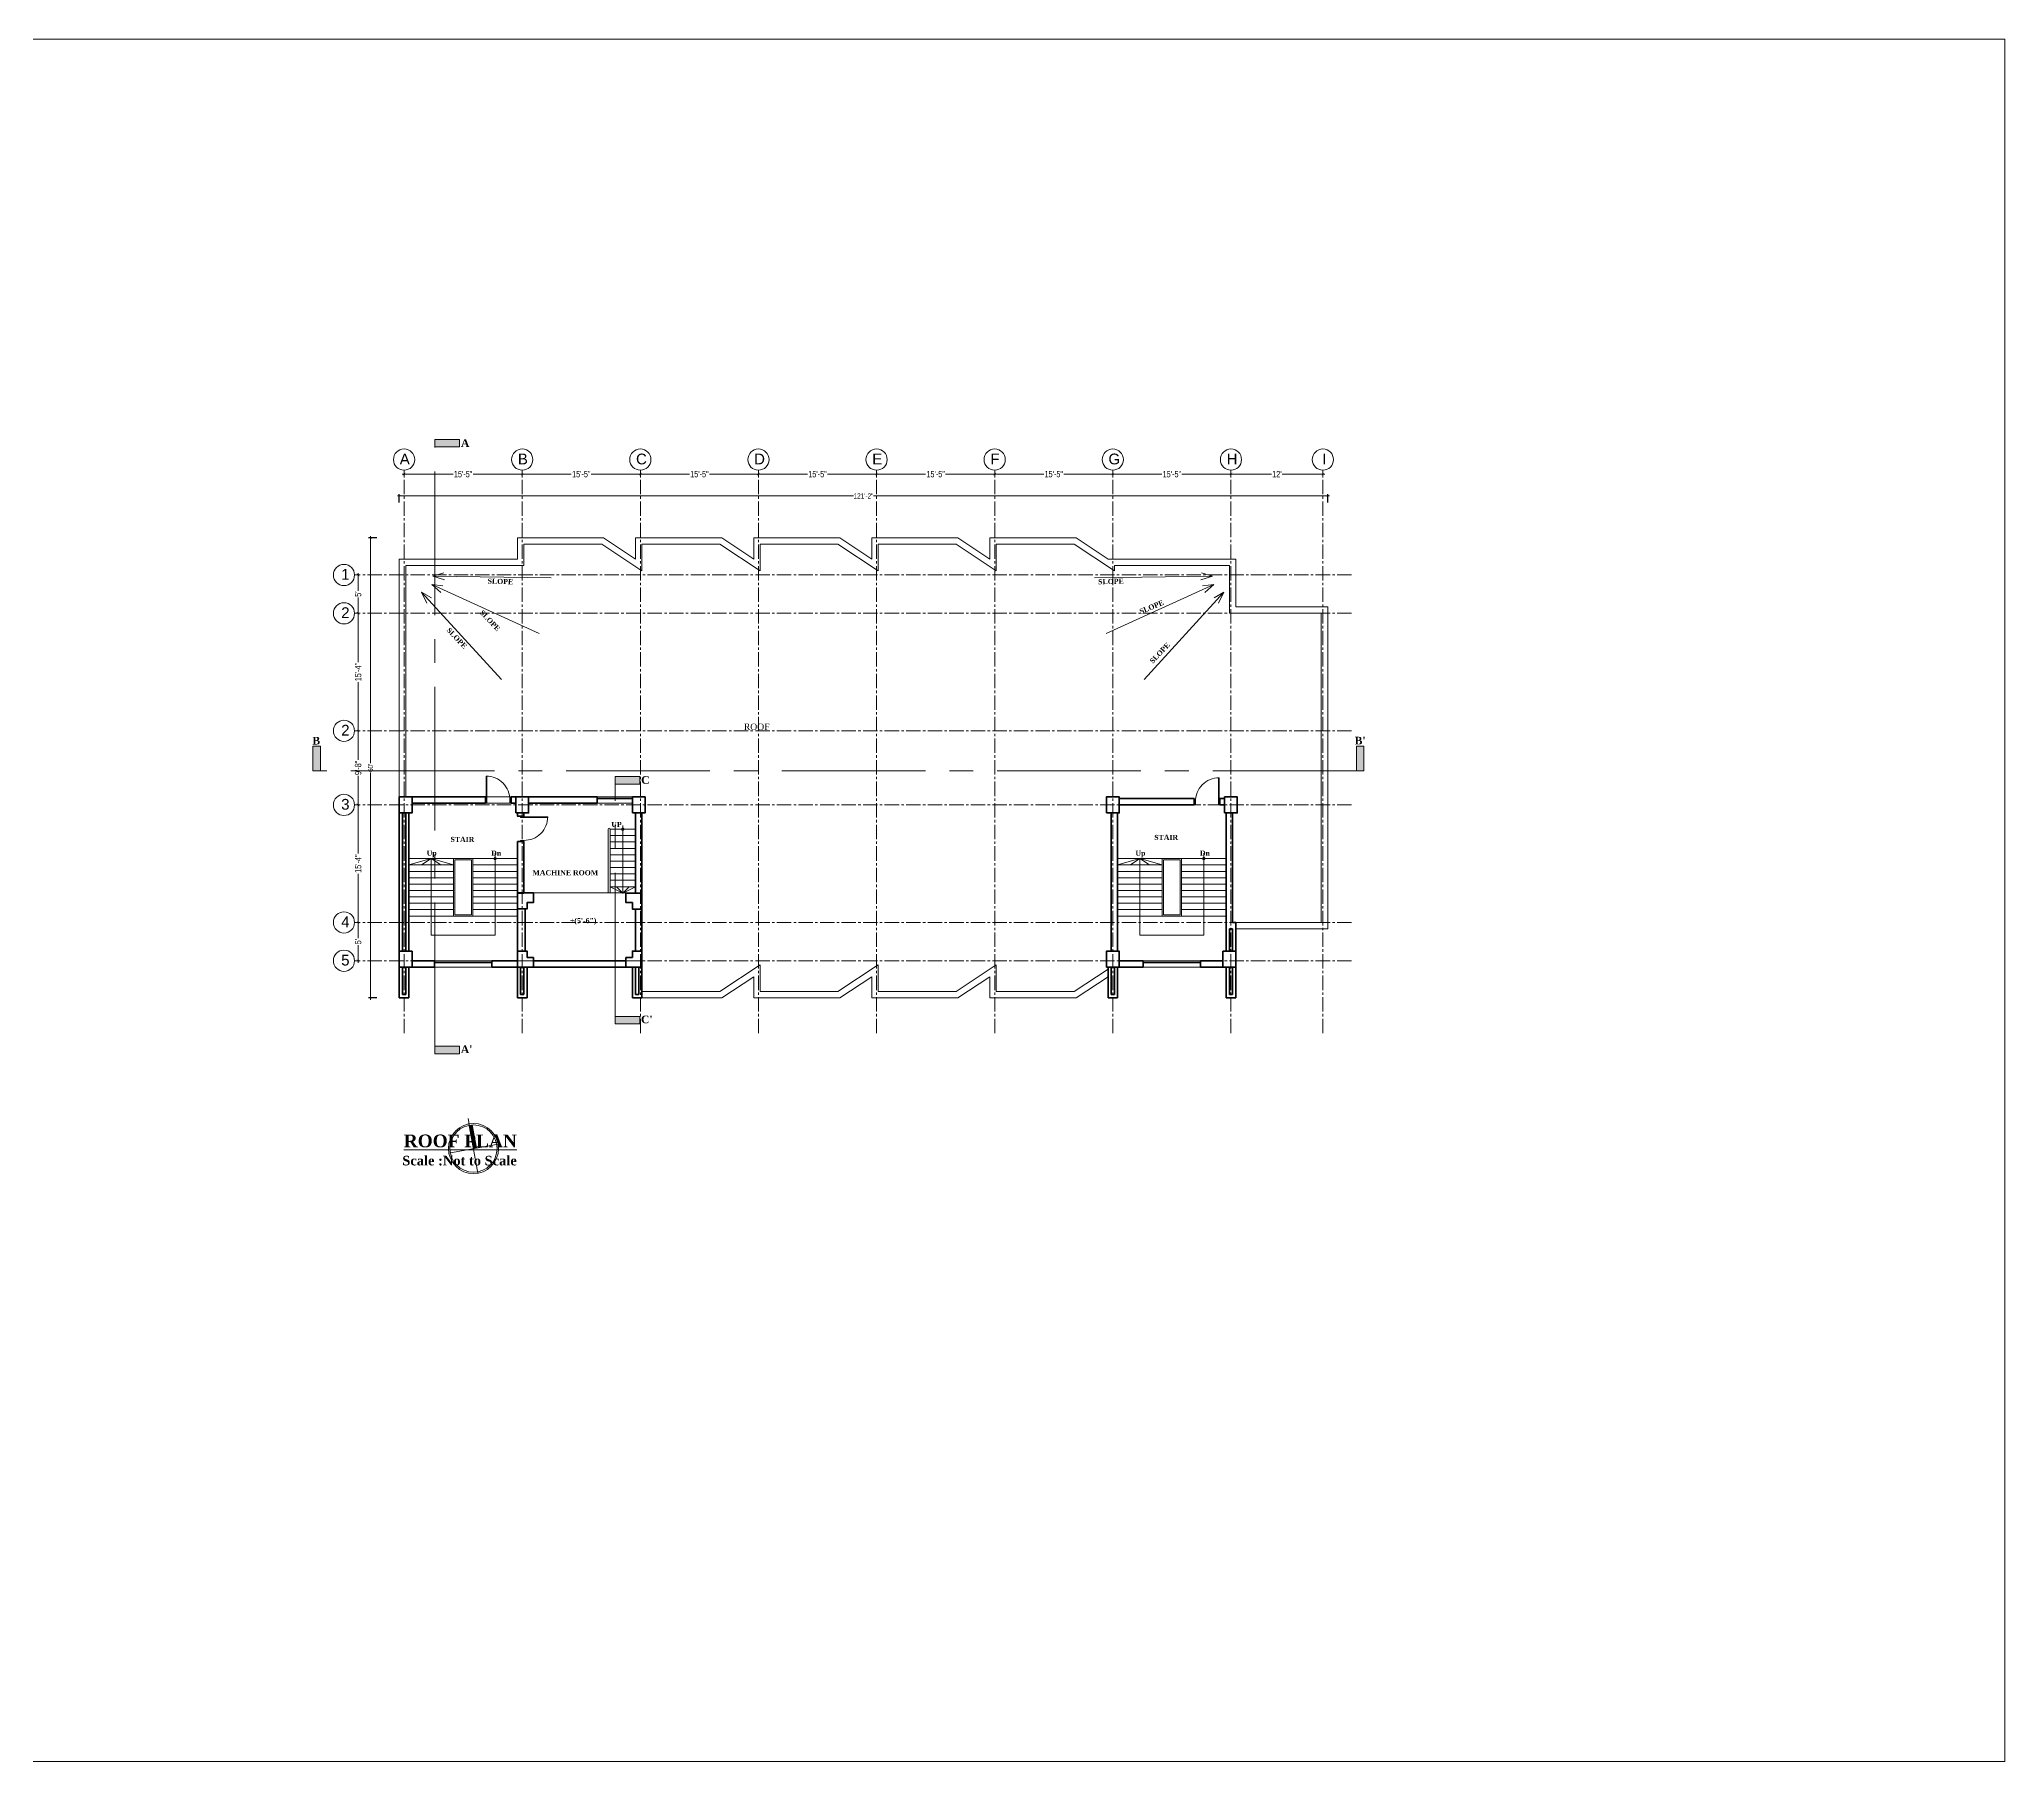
# Model space of a CAD drawing. Header units: feet. Extents: x 25261344 to 25389498, y 30010528 to 30074588.
# Drawn here: x 25386420 to 25389498, y 30071075 to 30073772 of the extents above; entities that cross this region are included whole.
import ezdxf

# ---------------------------------------------------------------- set-up
doc = ezdxf.new("R2010")
doc.units = ezdxf.units.FT
doc.header["$LTSCALE"] = 30
doc.header["$MEASUREMENT"] = 0
doc.header["$PDMODE"] = 32
doc.header["$PDSIZE"] = 15
doc.linetypes.add('CENTER2', pattern=[1.125, 0.75, -0.125, 0.125, -0.125])
doc.linetypes.add('DASHED', pattern=[0.75, 0.5, -0.25])
doc.layers.get('0').update_dxf_attribs({"lineweight": 5})
for name, color, linetype, lineweight in [('Column', 1, 'Continuous', 80), ('Dim-1', 7, 'Continuous', 9), ('dimension', 250, 'Continuous', 5), ('Door', 32, 'Continuous', 5), ('grid text', 252, 'CENTER2', 9), ('LINE', 193, 'Continuous', 9), ('line 2', 7, 'Continuous', 13), ('rail', 224, 'Continuous', 9), ('STAIR', 243, 'Continuous', 13), ('TEXT', 7, 'Continuous', 18), ('TITLE TEXT', 7, 'Continuous', 18), ('WALL', 7, 'Continuous', 35), ('WIN', 142, 'Continuous', 20)]:
    doc.layers.add(name, color=color, linetype=linetype, lineweight=lineweight)
doc.styles.add('RomanS', font='swissl.ttf')
doc.styles.get("Standard").update_dxf_attribs({"font": 'timesbd.ttf'})
doc.styles.add('SWIS_LT', font='swisscl.ttf')
doc.dimstyles.new('dim-02', dxfattribs={"dimtxt": 8, "dimasz": 3, "dimexe": 3, "dimexo": 3, "dimgap": 2, "dimtad": 0, "dimdec": 0, "dimzin": 0, "dimdsep": 46, "dimlunit": 4, "dimtxsty": 'SWIS_LT', "dimblk": 'ARCHTICK', "dimcen": 2, "dimdle": 3, "dimclrd": 256, "dimclre": 256, "dimclrt": 256, "dimadec": 0, "dimazin": 0, "dimtfac": 1, "dimtdec": 0, "dimtix": 1, "dimtmove": 0, "dimatfit": 3, "dimfxl": 0, "dimfrac": 2, "dimtolj": 1, "dimtzin": 1, "dimlwd": -1, "dimarcsym": 0})

# ---------------------------------------------------------------- blocks, each defined once
blk = doc.blocks.new('FG')
at = {"layer": 'Door'}
for p, q in [((-2, -5), (-2, -42.4)), ((-1, -5), (-1, -42.4))]:
    blk.add_line(p, q, dxfattribs=at)
for points in [[(-40, 0), (-38, 0), (-38, -5), (-40, -5)], [(0, 0), (-2, 0), (-2, -5), (0, -5)]]:
    blk.add_lwpolyline(points, dxfattribs=at)
blk.add_arc((-1.4, -5.8), 36.6, 178.7054, 270.6905, dxfattribs=at)
blk = doc.blocks.new('_ArchTick')
at = {"color": 0, "linetype": 'ByBlock', "const_width": 0.15}
blk.add_lwpolyline([(-0.5, -0.5), (0.5, 0.5)], dxfattribs=at)
blk = doc.blocks.new('*D116')
for p, q in [((25359604, 30072993.6), (25359683.8, 30072993.6)), ((25359795, 30072993.6), (25359715.1, 30072993.6))]:
    blk.add_line(p, q)
at = {"lineweight": -2}
for p, q in [((25359607, 30072996.8), (25359607, 30072990.6)), ((25359792, 30072996.8), (25359792, 30072990.6))]:
    blk.add_line(p, q, dxfattribs=at)
at = {"layer": 'Defpoints', "color": 0}
for p in [(25359607, 30072999.8), (25359792, 30072999.8), (25359792, 30072993.6)]:
    blk.add_point(p, dxfattribs=at)
at = {"xscale": 4, "yscale": 4, "zscale": 4, "rotation": 180}
blk.add_blockref('_ArchTick', (25359607, 30072993.6), dxfattribs=at)
at = {"xscale": 4, "yscale": 4, "zscale": 4}
blk.add_blockref('_ArchTick', (25359792, 30072993.6), dxfattribs=at)
at = {"insert": (25359699.5, 30072993.6), "char_height": 10, "attachment_point": 5, "style": 'SWIS_LT'}
blk.add_mtext('\\A1;15\'-5"', dxfattribs=at)
blk = doc.blocks.new('*D118')
for p, q in [((25359789, 30072993.6), (25359868.8, 30072993.6)), ((25359980, 30072993.6), (25359900.1, 30072993.6))]:
    blk.add_line(p, q)
at = {"lineweight": -2}
for p, q in [((25359792, 30072996.8), (25359792, 30072990.6)), ((25359977, 30072996.8), (25359977, 30072990.6))]:
    blk.add_line(p, q, dxfattribs=at)
at = {"layer": 'Defpoints', "color": 0}
for p in [(25359792, 30072999.8), (25359977, 30072999.8), (25359977, 30072993.6)]:
    blk.add_point(p, dxfattribs=at)
at = {"xscale": 4, "yscale": 4, "zscale": 4, "rotation": 180}
blk.add_blockref('_ArchTick', (25359792, 30072993.6), dxfattribs=at)
at = {"xscale": 4, "yscale": 4, "zscale": 4}
blk.add_blockref('_ArchTick', (25359977, 30072993.6), dxfattribs=at)
at = {"insert": (25359884.5, 30072993.6), "char_height": 10, "attachment_point": 5, "style": 'SWIS_LT'}
blk.add_mtext('\\A1;15\'-5"', dxfattribs=at)
blk = doc.blocks.new('*D119')
for p, q in [((25359974, 30072993.6), (25360053.8, 30072993.6)), ((25360165, 30072993.6), (25360085.1, 30072993.6))]:
    blk.add_line(p, q)
at = {"lineweight": -2}
for p, q in [((25359977, 30072996.8), (25359977, 30072990.6)), ((25360162, 30072996.8), (25360162, 30072990.6))]:
    blk.add_line(p, q, dxfattribs=at)
at = {"layer": 'Defpoints', "color": 0}
for p in [(25359977, 30072999.8), (25360162, 30072999.8), (25360162, 30072993.6)]:
    blk.add_point(p, dxfattribs=at)
at = {"xscale": 4, "yscale": 4, "zscale": 4, "rotation": 180}
blk.add_blockref('_ArchTick', (25359977, 30072993.6), dxfattribs=at)
at = {"xscale": 4, "yscale": 4, "zscale": 4}
blk.add_blockref('_ArchTick', (25360162, 30072993.6), dxfattribs=at)
at = {"insert": (25360069.5, 30072993.6), "char_height": 10, "attachment_point": 5, "style": 'SWIS_LT'}
blk.add_mtext('\\A1;15\'-5"', dxfattribs=at)
blk = doc.blocks.new('*D120')
for p, q in [((25360159, 30072993.6), (25360238.8, 30072993.6)), ((25360350, 30072993.6), (25360270.1, 30072993.6))]:
    blk.add_line(p, q)
at = {"lineweight": -2}
for p, q in [((25360162, 30072996.8), (25360162, 30072990.6)), ((25360347, 30072996.8), (25360347, 30072990.6))]:
    blk.add_line(p, q, dxfattribs=at)
at = {"layer": 'Defpoints', "color": 0}
for p in [(25360162, 30072999.8), (25360347, 30072999.8), (25360347, 30072993.6)]:
    blk.add_point(p, dxfattribs=at)
at = {"xscale": 4, "yscale": 4, "zscale": 4, "rotation": 180}
blk.add_blockref('_ArchTick', (25360162, 30072993.6), dxfattribs=at)
at = {"xscale": 4, "yscale": 4, "zscale": 4}
blk.add_blockref('_ArchTick', (25360347, 30072993.6), dxfattribs=at)
at = {"insert": (25360254.5, 30072993.6), "char_height": 10, "attachment_point": 5, "style": 'SWIS_LT'}
blk.add_mtext('\\A1;15\'-5"', dxfattribs=at)
blk = doc.blocks.new('*D125')
for p, q in [((25360344, 30072993.6), (25360423.8, 30072993.6)), ((25360535, 30072993.6), (25360455.1, 30072993.6))]:
    blk.add_line(p, q)
at = {"lineweight": -2}
for p, q in [((25360347, 30072996.8), (25360347, 30072990.6)), ((25360532, 30072996.8), (25360532, 30072990.6))]:
    blk.add_line(p, q, dxfattribs=at)
at = {"layer": 'Defpoints', "color": 0}
for p in [(25360347, 30072999.8), (25360532, 30072999.8), (25360532, 30072993.6)]:
    blk.add_point(p, dxfattribs=at)
at = {"xscale": 4, "yscale": 4, "zscale": 4, "rotation": 180}
blk.add_blockref('_ArchTick', (25360347, 30072993.6), dxfattribs=at)
at = {"xscale": 4, "yscale": 4, "zscale": 4}
blk.add_blockref('_ArchTick', (25360532, 30072993.6), dxfattribs=at)
at = {"insert": (25360439.5, 30072993.6), "char_height": 10, "attachment_point": 5, "style": 'SWIS_LT'}
blk.add_mtext('\\A1;15\'-5"', dxfattribs=at)
blk = doc.blocks.new('*D126')
for p, q in [((25360529, 30072993.6), (25360608.8, 30072993.6)), ((25360720, 30072993.6), (25360640.1, 30072993.6))]:
    blk.add_line(p, q)
at = {"lineweight": -2}
for p, q in [((25360532, 30072996.8), (25360532, 30072990.6)), ((25360717, 30072996.8), (25360717, 30072990.6))]:
    blk.add_line(p, q, dxfattribs=at)
at = {"layer": 'Defpoints', "color": 0}
for p in [(25360532, 30072999.8), (25360717, 30072999.8), (25360717, 30072993.6)]:
    blk.add_point(p, dxfattribs=at)
at = {"xscale": 4, "yscale": 4, "zscale": 4, "rotation": 180}
blk.add_blockref('_ArchTick', (25360532, 30072993.6), dxfattribs=at)
at = {"xscale": 4, "yscale": 4, "zscale": 4}
blk.add_blockref('_ArchTick', (25360717, 30072993.6), dxfattribs=at)
at = {"insert": (25360624.5, 30072993.6), "char_height": 10, "attachment_point": 5, "style": 'SWIS_LT'}
blk.add_mtext('\\A1;15\'-5"', dxfattribs=at)
blk = doc.blocks.new('*D127')
for p, q in [((25360714, 30072993.6), (25360793.8, 30072993.6)), ((25360905, 30072993.6), (25360825.1, 30072993.6))]:
    blk.add_line(p, q)
at = {"lineweight": -2}
for p, q in [((25360717, 30072996.8), (25360717, 30072990.6)), ((25360902, 30072996.8), (25360902, 30072990.6))]:
    blk.add_line(p, q, dxfattribs=at)
at = {"layer": 'Defpoints', "color": 0}
for p in [(25360717, 30072999.8), (25360902, 30072999.8), (25360902, 30072993.6)]:
    blk.add_point(p, dxfattribs=at)
at = {"xscale": 4, "yscale": 4, "zscale": 4, "rotation": 180}
blk.add_blockref('_ArchTick', (25360717, 30072993.6), dxfattribs=at)
at = {"xscale": 4, "yscale": 4, "zscale": 4}
blk.add_blockref('_ArchTick', (25360902, 30072993.6), dxfattribs=at)
at = {"insert": (25360809.5, 30072993.6), "char_height": 10, "attachment_point": 5, "style": 'SWIS_LT'}
blk.add_mtext('\\A1;15\'-5"', dxfattribs=at)
blk = doc.blocks.new('*D128')
for p, q in [((25360899, 30072993.6), (25360965.5, 30072993.6)), ((25361049, 30072993.6), (25360982.4, 30072993.6))]:
    blk.add_line(p, q)
at = {"lineweight": -2}
for p, q in [((25360902, 30072996.8), (25360902, 30072990.6)), ((25361046, 30072996.8), (25361046, 30072990.6))]:
    blk.add_line(p, q, dxfattribs=at)
at = {"layer": 'Defpoints', "color": 0}
for p in [(25360902, 30072999.8), (25361046, 30072999.8), (25361046, 30072993.6)]:
    blk.add_point(p, dxfattribs=at)
at = {"xscale": 4, "yscale": 4, "zscale": 4, "rotation": 180}
blk.add_blockref('_ArchTick', (25360902, 30072993.6), dxfattribs=at)
at = {"xscale": 4, "yscale": 4, "zscale": 4}
blk.add_blockref('_ArchTick', (25361046, 30072993.6), dxfattribs=at)
at = {"insert": (25360974, 30072993.6), "char_height": 10, "attachment_point": 5, "style": 'SWIS_LT'}
blk.add_mtext("\\A1;12'", dxfattribs=at)
blk = doc.blocks.new('*D121')
at = {"lineweight": -2}
for p, q in [((25359532.4, 30072835.7), (25359538, 30072835.7)), ((25359532.4, 30072775.7), (25359538, 30072775.7))]:
    blk.add_line(p, q, dxfattribs=at)
for p, q in [((25359535, 30072838.7), (25359535, 30072811.1)), ((25359535, 30072772.7), (25359535, 30072800.3))]:
    blk.add_line(p, q)
at = {"layer": 'Defpoints', "color": 0}
for p in [(25359529.4, 30072835.7), (25359529.4, 30072775.7), (25359535, 30072775.7)]:
    blk.add_point(p, dxfattribs=at)
at = {"xscale": 4, "yscale": 4, "zscale": 4}
for p, rotation in [((25359535, 30072835.7), 90), ((25359535, 30072775.7), 270)]:
    blk.add_blockref('_ArchTick', p, dxfattribs=dict(at, rotation=rotation))
at = {"insert": (25359535, 30072805.7), "char_height": 10, "attachment_point": 5, "rotation": 90, "style": 'SWIS_LT'}
blk.add_mtext("\\A1;5'", dxfattribs=at)
blk = doc.blocks.new('*D122')
at = {"lineweight": -2}
for p, q in [((25359532.4, 30072775.7), (25359538, 30072775.7)), ((25359532.4, 30072591.7), (25359538, 30072591.7))]:
    blk.add_line(p, q, dxfattribs=at)
for p, q in [((25359535, 30072778.7), (25359535, 30072699.4)), ((25359535, 30072588.7), (25359535, 30072668))]:
    blk.add_line(p, q)
at = {"layer": 'Defpoints', "color": 0}
for p in [(25359529.4, 30072775.7), (25359529.4, 30072591.7), (25359535, 30072591.7)]:
    blk.add_point(p, dxfattribs=at)
at = {"xscale": 4, "yscale": 4, "zscale": 4}
for p, rotation in [((25359535, 30072775.7), 90), ((25359535, 30072591.7), 270)]:
    blk.add_blockref('_ArchTick', p, dxfattribs=dict(at, rotation=rotation))
at = {"insert": (25359535, 30072683.7), "char_height": 10, "attachment_point": 5, "rotation": 90, "style": 'SWIS_LT'}
blk.add_mtext('\\A1;15\'-4"', dxfattribs=at)
blk = doc.blocks.new('*D123')
at = {"lineweight": -2}
for p, q in [((25359532.4, 30072591.7), (25359538, 30072591.7)), ((25359532.4, 30072475.7), (25359538, 30072475.7))]:
    blk.add_line(p, q, dxfattribs=at)
for p, q in [((25359535, 30072594.7), (25359535, 30072546.4)), ((25359535, 30072472.7), (25359535, 30072521))]:
    blk.add_line(p, q)
at = {"layer": 'Defpoints', "color": 0}
for p in [(25359529.4, 30072591.7), (25359529.4, 30072475.7), (25359535, 30072475.7)]:
    blk.add_point(p, dxfattribs=at)
at = {"xscale": 4, "yscale": 4, "zscale": 4}
for p, rotation in [((25359535, 30072591.7), 90), ((25359535, 30072475.7), 270)]:
    blk.add_blockref('_ArchTick', p, dxfattribs=dict(at, rotation=rotation))
at = {"insert": (25359535, 30072533.7), "char_height": 10, "attachment_point": 5, "rotation": 90, "style": 'SWIS_LT'}
blk.add_mtext('\\A1;9\'-8"', dxfattribs=at)
blk = doc.blocks.new('*D124')
at = {"lineweight": -2}
for p, q in [((25359532.4, 30072475.7), (25359538, 30072475.7)), ((25359532.4, 30072291.7), (25359538, 30072291.7))]:
    blk.add_line(p, q, dxfattribs=at)
for p, q in [((25359535, 30072478.7), (25359535, 30072399.4)), ((25359535, 30072288.7), (25359535, 30072368))]:
    blk.add_line(p, q)
at = {"layer": 'Defpoints', "color": 0}
for p in [(25359529.4, 30072475.7), (25359529.4, 30072291.7), (25359535, 30072291.7)]:
    blk.add_point(p, dxfattribs=at)
at = {"xscale": 4, "yscale": 4, "zscale": 4}
for p, rotation in [((25359535, 30072475.7), 90), ((25359535, 30072291.7), 270)]:
    blk.add_blockref('_ArchTick', p, dxfattribs=dict(at, rotation=rotation))
at = {"insert": (25359535, 30072383.7), "char_height": 10, "attachment_point": 5, "rotation": 90, "style": 'SWIS_LT'}
blk.add_mtext('\\A1;15\'-4"', dxfattribs=at)
blk = doc.blocks.new('*D117')
at = {"lineweight": -2}
for p, q in [((25359532.4, 30072291.7), (25359538, 30072291.7)), ((25359532.4, 30072231.7), (25359538, 30072231.7))]:
    blk.add_line(p, q, dxfattribs=at)
for p, q in [((25359535, 30072294.7), (25359535, 30072267.1)), ((25359535, 30072228.7), (25359535, 30072256.3))]:
    blk.add_line(p, q)
at = {"layer": 'Defpoints', "color": 0}
for p in [(25359529.4, 30072291.7), (25359529.4, 30072231.7), (25359535, 30072231.7)]:
    blk.add_point(p, dxfattribs=at)
at = {"xscale": 4, "yscale": 4, "zscale": 4}
for p, rotation in [((25359535, 30072291.7), 90), ((25359535, 30072231.7), 270)]:
    blk.add_blockref('_ArchTick', p, dxfattribs=dict(at, rotation=rotation))
at = {"insert": (25359535, 30072261.7), "char_height": 10, "attachment_point": 5, "rotation": 90, "style": 'SWIS_LT'}
blk.add_mtext("\\A1;5'", dxfattribs=at)
blk = doc.blocks.new('*D180')
at = {"layer": 'Defpoints', "color": 0}
for p in [(25388438, 30073056.7), (25386984, 30072958), (25388438, 30072883)]:
    blk.add_point(p, dxfattribs=at)
at = {"layer": 'Dim-1'}
for p, q in [((25386981, 30073056.7), (25387695.5, 30073056.7)), ((25388441, 30073056.7), (25387726.5, 30073056.7))]:
    blk.add_line(p, q, dxfattribs=at)
at = {"layer": 'Dim-1', "lineweight": -2}
for p, q in [((25386984, 30073046.7), (25386984, 30073059.7)), ((25388438, 30073046.7), (25388438, 30073059.7))]:
    blk.add_line(p, q, dxfattribs=at)
at = {"layer": 'Dim-1', "xscale": 3, "yscale": 3, "zscale": 3, "rotation": 180}
blk.add_blockref('_ArchTick', (25386984, 30073056.7), dxfattribs=at)
at = {"layer": 'Dim-1', "xscale": 3, "yscale": 3, "zscale": 3}
blk.add_blockref('_ArchTick', (25388438, 30073056.7), dxfattribs=at)
at = {"layer": 'Dim-1', "insert": (25387711, 30073056.7), "char_height": 8, "attachment_point": 5, "style": 'SWIS_LT'}
blk.add_mtext('\\A1;121\'-2"', dxfattribs=at)
blk = doc.blocks.new('*D181')
at = {"layer": 'Defpoints', "color": 0}
for p in [(25387169, 30072991), (25386938.9, 30072271), (25387169, 30072271)]:
    blk.add_point(p, dxfattribs=at)
at = {"layer": 'Dim-1', "lineweight": -2}
for p, q in [((25386948.9, 30072991), (25386935.9, 30072991)), ((25386948.9, 30072271), (25386935.9, 30072271))]:
    blk.add_line(p, q, dxfattribs=at)
at = {"layer": 'Dim-1'}
for p, q in [((25386938.9, 30072994), (25386938.9, 30072638.2)), ((25386938.9, 30072268), (25386938.9, 30072623.7))]:
    blk.add_line(p, q, dxfattribs=at)
at = {"layer": 'Dim-1', "xscale": 3, "yscale": 3, "zscale": 3}
for p, rotation in [((25386938.9, 30072991), 90), ((25386938.9, 30072271), 270)]:
    blk.add_blockref('_ArchTick', p, dxfattribs=dict(at, rotation=rotation))
at = {"layer": 'Dim-1', "insert": (25386938.9, 30072631), "char_height": 8, "attachment_point": 5, "rotation": 90, "style": 'SWIS_LT'}
blk.add_mtext("\\A1;60'", dxfattribs=at)
blk = doc.blocks.new('COL ROOF')
at = {"layer": 'Column'}
for points in [[(-10, -25), (10, -25), (10, 0), (-10, 0)], [(172.5, -25), (192.5, -25), (192.5, 0), (172.5, 0)], [(1097.5, -25), (1117.5, -25), (1117.5, 0), (1097.5, 0)], [(1282.5, -25), (1302.5, -25), (1302.5, 0), (1282.5, 0)], [(355, -25), (375, -25), (375, 0), (355, 0)], [(-10, -266.5), (10, -266.5), (10, -241.5), (-10, -241.5)], [(1097.5, -266.5), (1117.5, -266.5), (1117.5, -241.5), (1097.5, -241.5)], [(1280, -266.5), (1300, -266.5), (1300, -241.5), (1280, -241.5)]]:
    blk.add_lwpolyline(points, close=True, dxfattribs=at)
for points in [[(190, -165.4), (190, -175.4), (175, -175.4), (175, -150.4), (200, -150.4), (200, -165.4), (190, -165.4)], [(355, -165.5), (345, -165.5), (345, -150.5), (370, -150.5), (370, -175.5), (355, -175.5), (355, -165.5)], [(190, -251.4), (200, -251.4), (200, -266.4), (175, -266.4), (175, -241.4), (190, -241.4), (190, -251.4)], [(355, -251.4), (355, -241.4), (370, -241.4), (370, -266.4), (345, -266.4), (345, -251.4), (355, -251.4)]]:
    blk.add_lwpolyline(points, dxfattribs=at)
blk = doc.blocks.new('DGFGSDFG')
at = {"layer": 'grid text'}
for p, q in [((25359607, 30072118.4), (25359607, 30072999.8)), ((25359792, 30072118.4), (25359792, 30072999.8)), ((25359977, 30072118.4), (25359977, 30072999.8)), ((25360162, 30072118.4), (25360162, 30072999.8)), ((25360347, 30072118.4), (25360347, 30072999.8)), ((25360532, 30072118.4), (25360532, 30072999.8)), ((25360717, 30072118.4), (25360717, 30072999.8)), ((25360902, 30072118.4), (25360902, 30072999.8)), ((25361046, 30072118.4), (25361046, 30072999.8)), ((25361090.9, 30072835.7), (25359529.4, 30072835.7)), ((25361090.9, 30072775.7), (25359529.4, 30072775.7)), ((25361090.9, 30072591.7), (25359529.4, 30072591.7)), ((25361090.9, 30072475.7), (25359529.4, 30072475.7)), ((25361090.9, 30072291.7), (25359529.4, 30072291.7)), ((25361090.9, 30072231.7), (25359529.4, 30072231.7))]:
    blk.add_line(p, q, dxfattribs=at)
at = {"layer": 'grid text', "linetype": 'Continuous'}
for centre in [(25359607, 30073016.4), (25359792, 30073016.4), (25359977, 30073016.4), (25360162, 30073016.4), (25360347, 30073016.4), (25360532, 30073016.4), (25360717, 30073016.4), (25360902, 30073016.4), (25361046, 30073016.4), (25359512.8, 30072835.7), (25359512.8, 30072775.7), (25359512.8, 30072591.7), (25359512.8, 30072475.7), (25359512.8, 30072291.7), (25359512.8, 30072231.7)]:
    blk.add_circle(centre, 16.6, dxfattribs=at)
at = {"layer": 'grid text', "char_height": 16.84, "attachment_point": 1, "style": 'RomanS'}
for s, insert in [('{\\C256;A}', (25359600.2, 30073025.7)), ('{\\C256;B}', (25359785.2, 30073025.7)), ('{\\C256;C}', (25359970.2, 30073025.7)), ('{\\C256;D}', (25360155.2, 30073025.7)), ('{\\C256;E}', (25360340.2, 30073025.7)), ('{\\C256;F}', (25360525.2, 30073025.7)), ('{\\C256;G}', (25360710.2, 30073025.7)), ('{\\C256;H}', (25360895.2, 30073025.7)), ('{\\C256;I}', (25361044.9, 30073025.7)), ('{\\C256;1}', (25359508.5, 30072845.1)), ('{\\C256;2}', (25359508.5, 30072785.1)), ('{\\C256;2}', (25359508.5, 30072601.1)), ('{\\C256;3}', (25359508.5, 30072485.1)), ('{\\C256;4}', (25359508.5, 30072301.1)), ('{\\C256;5}', (25359508.5, 30072241.1))]:
    blk.add_mtext_dynamic_manual_height_columns(s, width=25.401, gutter_width=84.2, heights=[32.6], dxfattribs=dict(at, insert=insert))
at = {"color": 18}
dim = blk.add_linear_dim(base=(25359792, 30072993.6), p1=(25359607, 30072999.8), p2=(25359792, 30072999.8), dimstyle='dim-02', override={"dimtxt": 10, "dimfxl": 10}, dxfattribs=at)
dim.commit()
dim.dimension.update_dxf_attribs({"geometry": '*D116', "text_midpoint": (25359699.5, 30072993.6)})
for base, p1, p2, picture, middle in [((25359977, 30072993.6), (25359792, 30072999.8), (25359977, 30072999.8), '*D118', (25359884.5, 30072993.6)), ((25360162, 30072993.6), (25359977, 30072999.8), (25360162, 30072999.8), '*D119', (25360069.5, 30072993.6)), ((25360347, 30072993.6), (25360162, 30072999.8), (25360347, 30072999.8), '*D120', (25360254.5, 30072993.6)), ((25360532, 30072993.6), (25360347, 30072999.8), (25360532, 30072999.8), '*D125', (25360439.5, 30072993.6)), ((25360717, 30072993.6), (25360532, 30072999.8), (25360717, 30072999.8), '*D126', (25360624.5, 30072993.6)), ((25360902, 30072993.6), (25360717, 30072999.8), (25360902, 30072999.8), '*D127', (25360809.5, 30072993.6)), ((25361046, 30072993.6), (25360902, 30072999.8), (25361046, 30072999.8), '*D128', (25360974, 30072993.6))]:
    dim = blk.add_linear_dim(base=base, p1=p1, p2=p2, dimstyle='dim-02', override={"dimtxt": 10, "dimtmove": 1, "dimfxl": 10})
    dim.commit()
    dim.dimension.update_dxf_attribs({"geometry": picture, "text_midpoint": middle})
dim = blk.add_linear_dim(base=(25359535, 30072775.7), p1=(25359529.4, 30072835.7), p2=(25359529.4, 30072775.7), angle=90, dimstyle='dim-02', override={"dimtxt": 10, "dimfxl": 10}, dxfattribs=at)
dim.commit()
dim.dimension.update_dxf_attribs({"geometry": '*D121', "text_midpoint": (25359535, 30072805.7)})
for base, p1, p2, picture, middle in [((25359535, 30072591.7), (25359529.4, 30072775.7), (25359529.4, 30072591.7), '*D122', (25359535, 30072683.7)), ((25359535, 30072475.7), (25359529.4, 30072591.7), (25359529.4, 30072475.7), '*D123', (25359535, 30072533.7)), ((25359535, 30072291.7), (25359529.4, 30072475.7), (25359529.4, 30072291.7), '*D124', (25359535, 30072383.7)), ((25359535, 30072231.7), (25359529.4, 30072291.7), (25359529.4, 30072231.7), '*D117', (25359535, 30072261.7))]:
    dim = blk.add_linear_dim(base=base, p1=p1, p2=p2, angle=90, dimstyle='dim-02', override={"dimtxt": 10, "dimtmove": 1, "dimfxl": 10})
    dim.commit()
    dim.dimension.update_dxf_attribs({"geometry": picture, "text_midpoint": middle})

msp = doc.modelspace()

# ---------------------------------------------------------------- hatches: boundary and pattern name
at = {"linetype": 'CENTER2', "ltscale": 10}
h = msp.add_hatch(color=256, dxfattribs=at)
h.paths.add_polyline_path([(25387073.8, 30073133.5), (25387039.8, 30073133.5), (25387039.8, 30073145.1), (25387073.8, 30073145.1)])
h.paths.add_polyline_path([(25387078.3, 30073133.5), (25387073.8, 30073133.5), (25387073.8, 30073145.1), (25387078.3, 30073145.1)])
h = msp.add_hatch(color=256, dxfattribs=at)
h.paths.add_polyline_path([(25386860.4, 30072660.5), (25386860.4, 30072626.5), (25386848.7, 30072626.5), (25386848.7, 30072660.5)])
h.paths.add_polyline_path([(25386860.4, 30072665), (25386860.4, 30072660.5), (25386848.7, 30072660.5), (25386848.7, 30072665)])
for points in [[(25388494.7, 30072665), (25388494.7, 30072626.5), (25388483, 30072626.5), (25388483, 30072665)], [(25387360.5, 30072230.2), (25387322, 30072230.2), (25387322, 30072241.8), (25387360.5, 30072241.8)], [(25387078.3, 30072183.5), (25387039.8, 30072183.5), (25387039.8, 30072195.2), (25387078.3, 30072195.2)]]:
    msp.add_hatch(color=256, dxfattribs=at).paths.add_polyline_path(points)
h = msp.add_hatch(color=256, dxfattribs=at)
h.paths.add_polyline_path([(25387356, 30072605.7), (25387322, 30072605.7), (25387322, 30072617.4), (25387356, 30072617.4)])
h.paths.add_polyline_path([(25387360.5, 30072605.7), (25387356, 30072605.7), (25387356, 30072617.4), (25387360.5, 30072617.4)])
at = {"layer": 'TITLE TEXT'}
msp.add_hatch(color=256, dxfattribs=at).paths.add_polyline_path([(25387098.3, 30072072, 0.032487), (25387093.6, 30072071.4), (25387100.2, 30072035), (25387104.9, 30072035.9)])

# ---------------------------------------------------------------- linework, layer by layer
at = {"linetype": 'CENTER2', "ltscale": 10}
for p, q in [((25387039.8, 30072195.2), (25387039.8, 30073133.5)), ((25388483, 30072626.5), (25386860.4, 30072626.5)), ((25387322, 30072241.8), (25387322, 30072605.7))]:
    msp.add_line(p, q, dxfattribs=at)
msp.add_lwpolyline([(25352085.2, 30073771.6), (25389498.3, 30073771.6), (25389498.3, 30071075.1), (25352085.2, 30071075.1)], close=True)
for points in [[(25387039.8, 30073133.5), (25387078.3, 30073133.5), (25387078.3, 30073145.1), (25387039.8, 30073145.1)], [(25386860.4, 30072626.5), (25386860.4, 30072665), (25386848.7, 30072665), (25386848.7, 30072626.5)], [(25388494.7, 30072626.5), (25388494.7, 30072665), (25388483, 30072665), (25388483, 30072626.5)], [(25387322, 30072605.7), (25387360.5, 30072605.7), (25387360.5, 30072617.4), (25387322, 30072617.4)], [(25387322, 30072230.2), (25387360.5, 30072230.2), (25387360.5, 30072241.8), (25387322, 30072241.8)], [(25387039.8, 30072183.5), (25387078.3, 30072183.5), (25387078.3, 30072195.2), (25387039.8, 30072195.2)]]:
    msp.add_lwpolyline(points, close=True, dxfattribs=at)
at = {"layer": 'Column', "ltscale": 10}
msp.add_line((25387169, 30072435), (25387179, 30072435), dxfattribs=at)
msp.add_lwpolyline([(25387194, 30072435.1), (25387194, 30072420.1), (25387184, 30072420.1), (25387184, 30072410.1), (25387169, 30072410.1), (25387169, 30072435.1), (25387194, 30072435.1)], dxfattribs=at)
at = {"layer": 'dimension'}
for points in [[(25387036.7, 30072931.1), (25387053.8, 30072936.1)], [(25387221.7, 30072928.4), (25387036.7, 30072931.1), (25387054.9, 30072925.2)], [(25388072.6, 30072928.4), (25388257.6, 30072931.1), (25388239.4, 30072925.2)], [(25388257.6, 30072931.1), (25388240.5, 30072936.1)], [(25387143.8, 30072769.6), (25387019, 30072906.3), (25387027.1, 30072888.9)], [(25387019, 30072906.3), (25387034.4, 30072897.2)], [(25387203, 30072841.2), (25387034.7, 30072918.1), (25387048.9, 30072905.3)], [(25387034.7, 30072918.1), (25387052.3, 30072915.8)], [(25388091.3, 30072841.2), (25388259.6, 30072918.1), (25388245.4, 30072905.3)], [(25388150.5, 30072769.6), (25388275.3, 30072906.3), (25388267.2, 30072888.9)], [(25388259.6, 30072918.1), (25388242, 30072915.8)], [(25388275.3, 30072906.3), (25388260, 30072897.2)]]:
    msp.add_lwpolyline(points, dxfattribs=at)
at = {"layer": 'LINE', "color": 0, "ltscale": 10}
for points in [[(25387334, 30072540.9), (25387334, 30072435), (25387314, 30072445), (25387324, 30072445), (25387334, 30072435), (25387354, 30072445), (25387344, 30072445), (25387334, 30072435)], [(25387134, 30072497.5), (25387134, 30072369), (25387134, 30072369), (25387034, 30072369), (25387034, 30072489), (25387069, 30072479), (25387049, 30072479), (25387034, 30072489), (25386999, 30072479), (25387019, 30072479), (25387034, 30072489)], [(25388244, 30072497.5), (25388244, 30072369), (25388244, 30072369), (25388144, 30072369), (25388144, 30072489), (25388179, 30072479), (25388159, 30072479), (25388144, 30072489), (25388109, 30072479), (25388129, 30072479), (25388144, 30072489)]]:
    msp.add_lwpolyline(points, dxfattribs=at)
at = {"layer": 'LINE', "color": 0, "ltscale": 10, "const_width": 2.5}
for points in [[(25387334, 30072536.2, -1), (25387334, 30072533.7, -1)], [(25387134, 30072490.2, -1), (25387134, 30072487.7, -1)], [(25388244, 30072490.2, -1), (25388244, 30072487.7, -1)]]:
    msp.add_lwpolyline(points, format="xyb", close=True, dxfattribs=at)
at = {"layer": 'line 2', "lineweight": 18}
for p, q in [((25387159, 30072585.5), (25387119, 30072585.5)), ((25387119, 30072575.5), (25387159, 30072575.5))]:
    msp.add_line(p, q, dxfattribs=at)
at = {"layer": 'line 2', "linetype": 'DASHED', "ltscale": 20}
msp.add_line((25387244, 30072585.5), (25387186.5, 30072585.5), dxfattribs=at)
at = {"layer": 'line 2'}
msp.add_line((25387354, 30072435.1), (25387179, 30072435.1), dxfattribs=at)
at = {"layer": 'line 2', "lineweight": 18}
for points in [[(25388294, 30072379), (25388438, 30072379), (25388438, 30072883), (25388294, 30072883), (25388294, 30072958), (25388094, 30072958), (25388044, 30072991), (25387909, 30072991), (25387909, 30072958), (25387859, 30072991), (25387724, 30072991), (25387724, 30072958), (25387674, 30072991), (25387539, 30072991), (25387539, 30072958), (25387489, 30072991), (25387354, 30072991), (25387354, 30072958), (25387304, 30072991), (25387169, 30072991), (25387169, 30072958), (25386984, 30072958), (25386984, 30072585.5)], [(25388294, 30072389), (25388428, 30072389), (25388428, 30072873), (25388284, 30072873), (25388284, 30072948), (25388104, 30072948), (25388104, 30072939.4), (25388041, 30072981), (25387919, 30072981), (25387919, 30072939.4), (25387856, 30072981), (25387734, 30072981), (25387734, 30072939.4), (25387671, 30072981), (25387549, 30072981), (25387549, 30072939.4), (25387486, 30072981), (25387364, 30072981), (25387364, 30072939.4), (25387301, 30072981), (25387179, 30072981), (25387179, 30072948), (25386994, 30072948), (25386994, 30072585.5)], [(25387364, 30072281), (25387486, 30072281), (25387549, 30072322.6), (25387549, 30072281), (25387671, 30072281), (25387734, 30072322.6), (25387734, 30072281), (25387856, 30072281), (25387919, 30072322.6), (25387919, 30072281), (25388041, 30072281), (25388094, 30072316)], [(25387364, 30072271), (25387489, 30072271), (25387539, 30072304), (25387539, 30072271), (25387674, 30072271), (25387724, 30072304), (25387724, 30072271), (25387859, 30072271), (25387909, 30072304), (25387909, 30072271), (25388044, 30072271), (25388094, 30072304)]]:
    msp.add_lwpolyline(points, dxfattribs=at)
at = {"layer": 'rail'}
for p, q in [((25387311, 30072535), (25387311, 30072435)), ((25387314, 30072535), (25387314, 30072435)), ((25387069, 30072399), (25387069, 30072489)), ((25387069, 30072489), (25387099, 30072489)), ((25387099, 30072399), (25387099, 30072489)), ((25388179, 30072399), (25388179, 30072489)), ((25388179, 30072489), (25388209, 30072489)), ((25388209, 30072399), (25388209, 30072489)), ((25387071, 30072401), (25387071, 30072487)), ((25387071, 30072487), (25387097, 30072487)), ((25387097, 30072401), (25387097, 30072487)), ((25388181, 30072401), (25388181, 30072487)), ((25388181, 30072487), (25388207, 30072487)), ((25388207, 30072401), (25388207, 30072487)), ((25387099, 30072399), (25387069, 30072399)), ((25387097, 30072401), (25387071, 30072401)), ((25388209, 30072399), (25388179, 30072399)), ((25388207, 30072401), (25388181, 30072401))]:
    msp.add_line(p, q, dxfattribs=at)
msp.add_arc((25387312.5, 30072535), 1.5, 0, 180, dxfattribs=at)
at = {"layer": 'STAIR'}
for p, q in [((25387314, 30072535), (25387354, 30072535)), ((25387314, 30072525), (25387354, 30072525)), ((25387069, 30072489), (25386999, 30072489)), ((25387099, 30072489), (25387169, 30072489)), ((25387314, 30072515), (25387354, 30072515)), ((25387314, 30072505), (25387354, 30072505)), ((25387314, 30072495), (25387354, 30072495)), ((25388179, 30072489), (25388109, 30072489)), ((25388209, 30072489), (25388279, 30072489)), ((25387069, 30072479), (25386999, 30072479)), ((25387069, 30072469), (25386999, 30072469)), ((25387069, 30072459), (25386999, 30072459)), ((25387099, 30072479), (25387169, 30072479)), ((25387099, 30072469), (25387169, 30072469)), ((25387099, 30072459), (25387169, 30072459)), ((25387314, 30072485), (25387354, 30072485)), ((25387314, 30072475), (25387354, 30072475)), ((25387314, 30072465), (25387354, 30072465)), ((25388179, 30072479), (25388109, 30072479)), ((25388179, 30072469), (25388109, 30072469)), ((25388179, 30072459), (25388109, 30072459)), ((25388209, 30072479), (25388279, 30072479)), ((25388209, 30072469), (25388279, 30072469)), ((25388209, 30072459), (25388279, 30072459)), ((25387069, 30072449), (25386999, 30072449)), ((25387069, 30072439), (25386999, 30072439)), ((25387069, 30072429), (25386999, 30072429)), ((25387099, 30072449), (25387169, 30072449)), ((25387099, 30072439), (25387169, 30072439)), ((25387099, 30072429), (25387169, 30072429)), ((25387314, 30072455), (25387354, 30072455)), ((25387314, 30072445), (25387354, 30072445)), ((25388179, 30072449), (25388109, 30072449)), ((25388179, 30072439), (25388109, 30072439)), ((25388179, 30072429), (25388109, 30072429)), ((25388209, 30072449), (25388279, 30072449)), ((25388209, 30072439), (25388279, 30072439)), ((25388209, 30072429), (25388279, 30072429)), ((25387069, 30072419), (25386999, 30072419)), ((25387069, 30072409), (25386999, 30072409)), ((25387069, 30072399), (25386999, 30072399)), ((25387099, 30072419), (25387169, 30072419)), ((25387099, 30072409), (25387169, 30072409)), ((25387099, 30072399), (25387169, 30072399)), ((25388179, 30072419), (25388109, 30072419)), ((25388179, 30072409), (25388109, 30072409)), ((25388179, 30072399), (25388109, 30072399)), ((25388209, 30072419), (25388279, 30072419)), ((25388209, 30072409), (25388279, 30072409)), ((25388209, 30072399), (25388279, 30072399))]:
    msp.add_line(p, q, dxfattribs=at)
at = {"layer": 'TITLE TEXT'}
for p, q in [((25387100.2, 30072035), (25387091.6, 30072081.9)), ((25387107.2, 30071996.4), (25387093.1, 30072073.7)), ((25387104.9, 30072035.9), (25387098.3, 30072072.1)), ((25387061.5, 30072028), (25387138.8, 30072042.1))]:
    msp.add_line(p, q, dxfattribs=at)
for radius in [39.3, 37]:
    msp.add_circle((25387100.2, 30072035), radius, dxfattribs=at)
at = {"layer": 'WALL', "ltscale": 10}
for p, q in [((25387004, 30072585.5), (25387119, 30072585.5)), ((25387119, 30072575.5), (25387119, 30072585.5)), ((25387159, 30072585.5), (25387166.5, 30072585.5)), ((25387159, 30072575.5), (25387159, 30072585.5)), ((25387186.5, 30072585.5), (25387294, 30072585.5)), ((25387294, 30072585.5), (25387294, 30072575.5)), ((25388111.5, 30072583), (25388229, 30072583)), ((25388229, 30072573), (25388229, 30072583)), ((25388269, 30072583), (25388276.5, 30072583)), ((25388269, 30072573), (25388269, 30072583)), ((25386984, 30072560.5), (25386984, 30072344)), ((25386989, 30072560.5), (25386989, 30072344)), ((25386994, 30072560.5), (25386994, 30072344)), ((25386999, 30072560.5), (25386999, 30072344)), ((25387004, 30072575.5), (25387119, 30072575.5)), ((25387159, 30072575.5), (25387166.5, 30072575.5)), ((25387186.5, 30072575.5), (25387294, 30072575.5)), ((25387354, 30072560.5), (25387354, 30072435)), ((25387364, 30072560.5), (25387364, 30072435)), ((25388099, 30072560.5), (25388099, 30072344)), ((25388109, 30072560.5), (25388109, 30072344)), ((25388111.5, 30072573), (25388229, 30072573)), ((25388269, 30072573), (25388276.5, 30072573)), ((25388279, 30072560.5), (25388279, 30072344)), ((25388289, 30072560.5), (25388289, 30072389)), ((25387169, 30072515.5), (25387169, 30072435)), ((25387169, 30072515.5), (25387179, 30072515.5)), ((25387179, 30072515.5), (25387179, 30072435)), ((25388284, 30072379), (25388284, 30072344)), ((25388289, 30072379), (25388284, 30072379)), ((25388294, 30072389), (25388289, 30072389)), ((25388289, 30072379), (25388289, 30072344)), ((25388294, 30072389), (25388294, 30072344)), ((25386984, 30072319), (25386984, 30072271)), ((25386989, 30072319), (25386989, 30072276)), ((25386994, 30072319), (25386994, 30072276)), ((25386999, 30072319), (25386999, 30072271)), ((25387004, 30072329), (25387039, 30072329)), ((25387039, 30072319), (25387004, 30072319)), ((25387039, 30072329), (25387039, 30072319)), ((25387129, 30072329), (25387169, 30072329)), ((25387129, 30072319), (25387169, 30072319)), ((25387169, 30072319), (25387169, 30072271)), ((25387174, 30072319), (25387174, 30072276)), ((25387179, 30072319), (25387179, 30072276)), ((25387184, 30072319), (25387184, 30072271)), ((25387349, 30072319), (25387349, 30072271)), ((25387354, 30072319), (25387354, 30072276)), ((25387359, 30072319), (25387359, 30072276)), ((25387364, 30072329), (25387364, 30072271)), ((25388094, 30072319), (25388094, 30072271)), ((25388099, 30072319), (25388099, 30072276)), ((25388104, 30072319), (25388104, 30072276)), ((25388109, 30072319), (25388109, 30072271)), ((25388111.5, 30072329), (25388149, 30072329)), ((25388149, 30072319), (25388111.5, 30072319)), ((25388149, 30072329), (25388149, 30072319)), ((25388239, 30072329), (25388274, 30072329)), ((25388239, 30072319), (25388274, 30072319)), ((25388279, 30072319), (25388279, 30072271)), ((25388284, 30072319), (25388284, 30072276)), ((25388289, 30072319), (25388289, 30072276)), ((25388294, 30072319), (25388294, 30072271)), ((25386989, 30072276), (25386994, 30072276)), ((25387174, 30072276), (25387179, 30072276)), ((25387354, 30072276), (25387359, 30072276)), ((25388099, 30072276), (25388104, 30072276)), ((25388284, 30072276), (25388289, 30072276)), ((25386984, 30072271), (25386999, 30072271)), ((25387169, 30072271), (25387184, 30072271)), ((25387349, 30072271), (25387364, 30072271)), ((25388094, 30072271), (25388109, 30072271)), ((25388279, 30072271), (25388294, 30072271))]:
    msp.add_line(p, q, dxfattribs=at)
for points in [[(25387169, 30072560.5), (25387169, 30072555.5), (25387179, 30072555.5), (25387179, 30072560.5)], [(25387129, 30072329), (25387129, 30072319)], [(25388239, 30072329), (25388239, 30072319)]]:
    msp.add_lwpolyline(points, dxfattribs=at)
for points in [[(25387169, 30072410.1), (25387181, 30072410.1), (25387181, 30072344.1), (25387169, 30072344.1)], [(25387354, 30072344.1), (25387364, 30072344.1), (25387364, 30072410), (25387354, 30072410)], [(25387194, 30072319.1), (25387339, 30072319.1), (25387339, 30072329.1), (25387194, 30072329.1)]]:
    msp.add_lwpolyline(points, close=True, dxfattribs=at)
at = {"layer": 'WIN'}
for p, q in [((25387349, 30072585.5), (25387294, 30072585.5)), ((25387349, 30072583.5), (25387294, 30072583.5)), ((25387349, 30072582.5), (25387294, 30072582.5)), ((25387294, 30072575.5), (25387349, 30072575.5)), ((25387129, 30072329), (25387039, 30072329)), ((25387129, 30072327), (25387039, 30072327)), ((25387129, 30072326), (25387039, 30072326)), ((25387039, 30072319), (25387129, 30072319)), ((25388239, 30072329), (25388149, 30072329)), ((25388239, 30072327), (25388149, 30072327)), ((25388239, 30072326), (25388149, 30072326)), ((25388149, 30072319), (25388239, 30072319))]:
    msp.add_line(p, q, dxfattribs=at)

# ---------------------------------------------------------------- block references
msp.add_blockref('DGFGSDFG', (27384.5, 97.3))
at = {"layer": 'Dim-1'}
msp.add_blockref('COL ROOF', (25386994, 30072585.5), dxfattribs=at)
at = {"layer": 'Door', "color": 2}
for p, rotation in [((25387119, 30072575.5), 180), ((25387174, 30072555.5), 90.00000000000001)]:
    msp.add_blockref('FG', p, dxfattribs=dict(at, rotation=rotation))
at = {"layer": 'Door', "color": 2, "xscale": -1, "rotation": 180}
msp.add_blockref('FG', (25388269, 30072573), dxfattribs=at)

# ---------------------------------------------------------------- texts
at = {"linetype": 'CENTER2', "ltscale": 10, "char_height": 12, "attachment_point": 9}
for s, insert, width in [('A', (25387093.7, 30073133.5), 17.18), ('B', (25386860, 30072667.5), 12.715), ("B'", (25388497.4, 30072667.6), 17.051), ('C', (25387375.9, 30072605.8), 17.18), ("C'", (25387380.7, 30072231), 28.542), ("A'", (25387098.5, 30072184.4), 28.542)]:
    msp.add_mtext(s, dxfattribs=dict(at, insert=insert, width=width))
at = {"layer": 'TEXT', "ltscale": 10, "char_height": 8, "width": 41.338}
for insert, attachment_point, rotation in [((25387122.5, 30072927.5), 1, 358.3162), ((25388118.5, 30072927.5), 3, 1.6838), ((25388179.2, 30072894.2), 3, 22.2327), ((25387115.3, 30072878.8), 1, 313.4162), ((25387063.3, 30072851.4), 1, 313.4162), ((25388185.9, 30072828.2), 3, 46.5838)]:
    msp.add_mtext('SLOPE', dxfattribs=dict(at, insert=insert, attachment_point=attachment_point, rotation=rotation))
at = {"layer": 'TEXT', "ltscale": 10}
for s, insert, char_height, width, attachment_point in [('{\\fTimes New Roman|b0|i0|c0|p18;ROOF}', (25387523.6, 30072690.2), 10, 174.781, 7), ('STAIR', (25387064.2, 30072523), 8, 174.781, 1), ('UP', (25387332.3, 30072538.3), 8, 172.281, 9), ('STAIR', (25388166.4, 30072518), 8, 174.781, 7), ('Up', (25387026.9, 30072501.5), 8, 179.781, 1), ('Dn', (25387143.6, 30072493.5), 8, 172.281, 9), ('Up', (25388136.9, 30072501.5), 8, 179.781, 1), ('Dn', (25388253.6, 30072493.5), 8, 172.281, 9), ('MACHINE ROOM', (25387295.4, 30072470.8), 8, 179.781, 3), (' \\P+(5\'-6")', (25387292.8, 30072409.2), 8, 179.781, 3)]:
    msp.add_mtext(s, dxfattribs=dict(at, insert=insert, char_height=char_height, width=width, attachment_point=attachment_point))
at = {"layer": 'TITLE TEXT', "ltscale": 10, "insert": (25387168, 30072008.3), "char_height": 25, "attachment_point": 9}
msp.add_mtext('{\\H0.8x;\\LROOF PLAN\\H1.25x; \\P\\H0.6x;\\lScale :Not to Scale\\H1.66667x;\\L }', dxfattribs=at)

# ---------------------------------------------------------------- dimensions: what is measured, and where the dimension line sits
at = {"layer": 'Dim-1'}
dim = msp.add_linear_dim(base=(25388438, 30073056.7), p1=(25386984, 30072958), p2=(25388438, 30072883), dimstyle='dim-02', override={"dimtxt": 8, "dimfxl": 10}, dxfattribs=at)
dim.commit()
dim.dimension.update_dxf_attribs({"geometry": '*D180', "text_midpoint": (25387711, 30073056.7)})
dim = msp.add_linear_dim(base=(25386938.9, 30072271), p1=(25387169, 30072991), p2=(25387169, 30072271), angle=90, dimstyle='dim-02', override={"dimtxt": 8, "dimfxl": 10}, dxfattribs=at)
dim.commit()
dim.dimension.update_dxf_attribs({"geometry": '*D181', "text_midpoint": (25386938.9, 30072631)})

doc.saveas('drawing.dxf')
